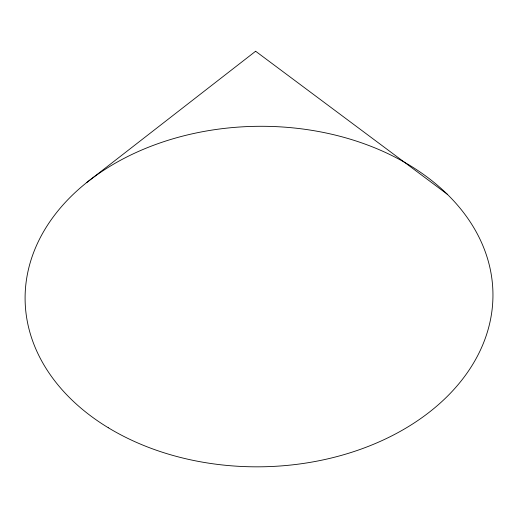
<?xml version="1.0" encoding="UTF-8"?>
<svg xmlns="http://www.w3.org/2000/svg" width="518" height="518" viewBox="0 0 518 518"><rect width="100%" height="100%" fill="white"/><g stroke="black" fill="none" stroke-linecap="round" stroke-linejoin="round"><path stroke-width="0.78" d="M86.571 182.647L255.601 51.263M255.646 51.263L447.151 194.127M108.268 427.738A233.935 170.254 -0.8 0 0 489.309 324.98A233.935 170.254 -0.8 0 0 179.5 136.959A233.935 170.254 -0.8 0 0 108.268 427.738"/></g></svg>
